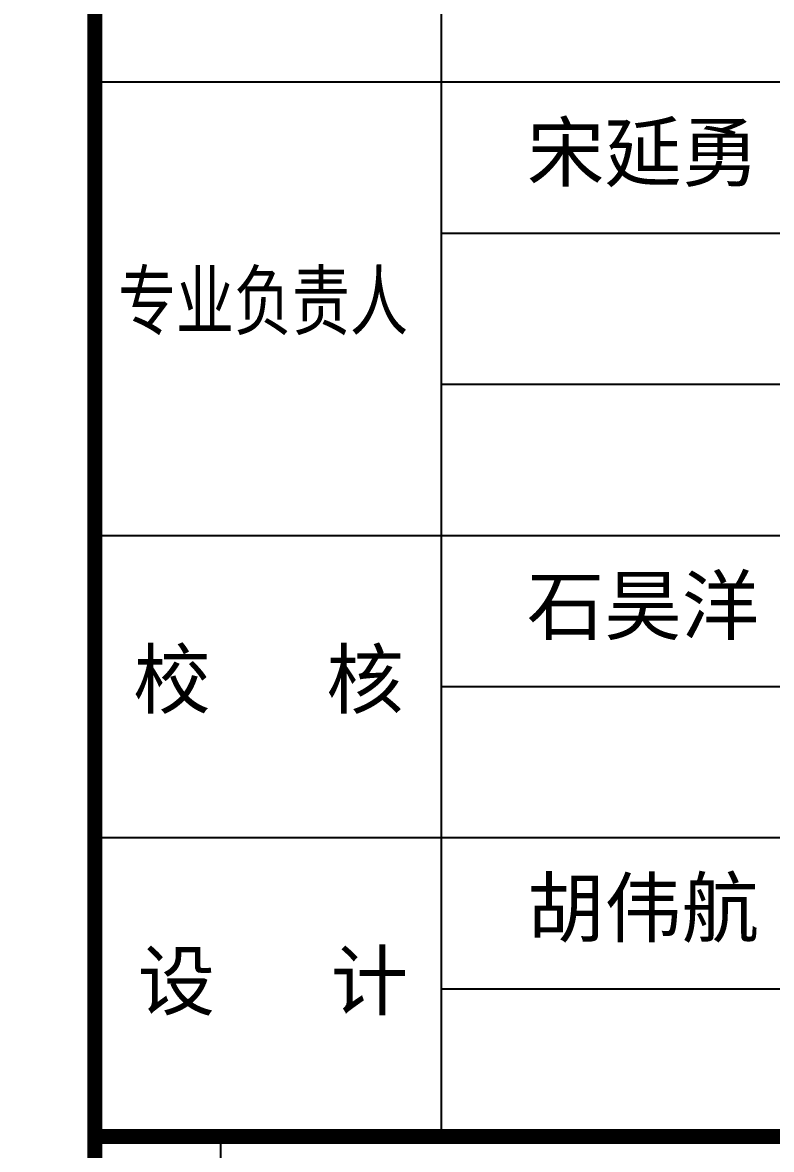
# Model space of a CAD drawing. Header units: millimetres. Extents: x 434053 to 1059003, y -2417481 to 936527.
# Drawn here: x 616910 to 618891, y -2249746 to -2246763 of the extents above; entities that cross this region are included whole.
import ezdxf
from ezdxf.enums import TextEntityAlignment as Align

# ---------------------------------------------------------------- set-up
doc = ezdxf.new("R2010")
doc.units = ezdxf.units.MM
doc.header["$LTSCALE"] = 1000
doc.header["$MEASUREMENT"] = 0
for name, color, linetype in [('TITEXT', 7, 'Continuous'), ('TITLIN', 7, 'Continuous'), ('图框层', 3, 'Continuous')]:
    doc.layers.add(name, color=color, linetype=linetype)
doc.styles.add('TITXV', font='', dxfattribs={"width": 0.8})
doc.styles.get('TITXV').set_extended_font_data('SimSun')

# ---------------------------------------------------------------- blocks, each defined once
blk = doc.blocks.new('asdgdfgsghfdjfh')
at = {"layer": '图框层', "style": 'TITXV'}
for s, p in [('宋延勇', (-36, 150)), ('石昊洋', (-36, 126)), ('胡伟航', (-36, 110))]:
    blk.add_text(s, height=3, dxfattribs=at).set_placement(p, align=Align.BOTTOM_CENTER)
blk = doc.blocks.new('asdfgafg21GZ_LABEL2')
at = {"layer": 'TITLIN'}
for p, q in [((-46.679, 204.115), (-46.679, 100.493)), ((-65, 156.115), (0, 156.115)), ((-46.679, 148.115), (0, 148.115)), ((-46.679, 140.115), (0, 140.115)), ((-65, 132.115), (0, 132.115)), ((-46.679, 124.115), (0, 124.115)), ((-65, 116.115), (0, 116.115)), ((-46.679, 108.115), (0, 108.115)), ((-58.355, 100.293), (-58.355, 68.293))]:
    blk.add_line(p, q, dxfattribs=at)
at = {"layer": 'TITLIN', "const_width": 0.8}
for points in [[(-65, 224.115), (-65, 0)], [(-65, 100.293), (0, 100.293)]]:
    blk.add_lwpolyline(points, dxfattribs=at)
at = {"layer": 'TITEXT', "style": 'TITXV', "width": 0.75}
blk.add_text('专业负责人', height=3, dxfattribs=at).set_placement((-63.776, 143.043))
at = {"layer": 'TITEXT', "style": 'TITXV'}
for s, p in [('校   核', (-62.97, 122.996)), ('设   计', (-62.729, 107.035))]:
    blk.add_text(s, height=3, dxfattribs=at).set_placement(p)
blk = doc.blocks.new('asdfdfsdh')
at = {"layer": '图框层', "rotation": 270}
for name, xscale, yscale, zscale in [('asdfgafg21GZ_LABEL2', 50.00000001002963, 50.00000001002963, 50.00000001002963), ('asdgdfgsghfdjfh', 50, 50, 50)]:
    blk.add_blockref(name, (500, 500), dxfattribs=dict(at, xscale=xscale, yscale=yscale, zscale=zscale))
blk = doc.blocks.new('ASDFADFGAF')
blk.add_lwpolyline([(0, 28700), (12350, 28700), (12350, 0), (0, 0)], close=True)

msp = doc.modelspace()

# ---------------------------------------------------------------- block references
at = {"rotation": 90}
msp.add_blockref('asdfdfsdh', (620850.9, -2255226.3), dxfattribs=at)
msp.add_blockref('ASDFADFGAF', (604750.9, -2254726.3))

doc.saveas('drawing.dxf')
